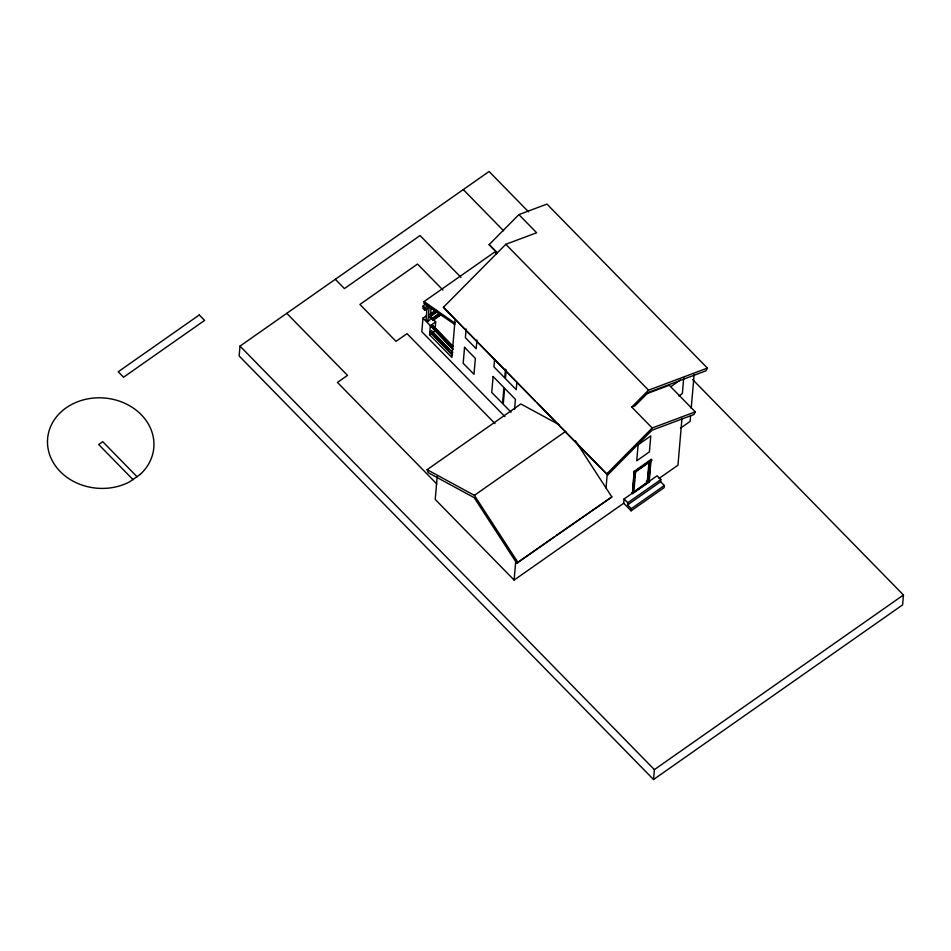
<?xml version="1.0" encoding="UTF-8"?>
<svg xmlns="http://www.w3.org/2000/svg" width="951" height="951" viewBox="0 0 951 951"><rect width="100%" height="100%" fill="white"/><g stroke="black" fill="none" stroke-linecap="round" stroke-linejoin="round"><path stroke-width="1.43" d="M528.542 211.823L489.087 171.489L240.009 346.116L239.165 355.995L653.539 779.511L902.606 604.884L903.45 595.005L692.637 379.532M424.776 310.24L424.99 307.732L427.891 305.699L426.036 303.809L423.136 305.842L422.922 308.35L424.776 310.24L429.127 307.197L427.914 321.319L430.09 319.798L431.172 307.09M496.648 253.786L494.437 252.229L424.063 301.574L423.908 303.357L454.685 324.362M426.191 315.898L422.981 318.157L421.816 331.697L504.898 416.609M425.953 304.784L426.036 303.809M427.035 308.124L426.06 319.429L427.914 321.319M455.089 319.619L451.844 357.481L429.579 334.716L430.351 325.682L422.981 318.157M452.379 355.21L430.149 331.947L431.599 330.936L452.854 352.666M430.672 325.931L452.89 349.195L430.672 325.931L432.123 324.909L453.377 346.639M448.765 349.029L431.599 330.936M452.319 346.105L432.123 324.909M430.161 316.291L435.689 321.937L434.916 330.972L429.579 334.716M437.187 476.641L435.237 499.453L514.111 580.074L623.701 503.245L624.07 498.978L657.117 475.797L660.826 479.589L660.648 481.717L664.345 485.497L664.167 487.637L631.107 510.818L623.701 503.245M454.316 324.612L454.84 322.579M466.121 328.998L465.384 337.688L476.189 348.732L476.926 340.042M494.556 359.633L493.938 366.872L504.743 377.916L505.492 369.226M506.182 369.939L505.433 378.629L516.238 389.672L516.869 382.433M514.55 409.453L515.418 399.313L504.612 388.27L503.245 404.199L511.103 412.235M514.111 580.074L515.822 560.115M606.025 488.006L607.273 473.42M631.107 510.818L631.286 508.678L627.589 504.898L627.767 502.758L624.07 498.978M633.675 471.839L651.09 459.392L651.708 460.022L634.293 472.469L633.675 471.839L634.353 471.898L632.534 493.094L634.067 471.339M649.509 481.693L649.069 480.968L649.509 481.693L632.486 493.64L632.225 492.784M632.486 493.64L632.046 492.915M633.865 487.542L634.483 480.279M634.733 477.378L635.541 471.886M633.794 492.214L635.577 471.577M648.974 462.174L647.262 482.24L649.676 461.984L647.928 482.3M649.01 479.684L649.735 471.209M649.973 468.379L650.722 459.654M649.069 480.968L632.023 493.165M649.2 481.42L651.09 459.392M683.733 377.595L682.378 393.524L678.919 395.949M681.974 418.333L677.956 465.194L659.114 478.412M653.539 779.511L654.383 769.632L240.009 346.116M690.616 415.575L690.105 421.436L680.452 428.2M691.234 408.252L694.123 374.563M497.242 252.93L489.135 244.633L518.889 214.605L546.968 204.096L707.425 368.096L705.999 370.795L648.332 392.394L634.959 405.887L631.749 407.087L652.208 427.998L695.276 411.866L669.266 385.274L645.8 394.071M695.276 411.866L693.85 414.553L652.006 430.232L607.677 474.977L443.404 307.304L505.813 244.3L536.637 232.757L518.889 214.605M631.749 407.087L648.523 390.16L707.425 368.096M606.56 474.062L652.208 427.998M429.804 314.365L435.891 310.109M432.194 313.164L434.631 311.464M429.828 316.481L437.127 311.369M429.781 316.98L437.08 311.869M431.718 318.68L439.017 313.568M431.683 319.191L438.982 314.068M438.494 315.756L440.931 314.056M432.955 319.952L441.466 313.973M432.919 320.451L441.43 314.484M430.351 325.682L435.689 321.937M430.625 326.431L432.075 325.42M430.114 332.458L431.552 331.435M575.391 440.8L611.85 496.957L516.738 563.194L474.192 497.658L428.176 472.671L427.118 469.687L520.851 403.961L559.176 424.764M427.118 469.687L474.394 495.352L565.738 431.314M671.061 386.486L680.286 380.02M634.353 471.898L651.019 460.213M651.708 460.022L634.317 472.219L633.699 471.589M634.269 472.778L650.936 461.092M516.738 563.194L553.993 537.077M556.394 535.389L611.85 496.957M632.51 493.379L649.533 481.444M627.767 502.758L660.826 479.589M627.589 504.898L660.648 481.717M631.286 508.678L664.345 485.497M654.383 769.632L903.45 595.005M424.063 301.574L454.471 322.829M489.135 244.633L497.349 252.8M443.404 307.304L535.389 401.096M463.268 189.582L503.566 230.772M505.813 244.3L648.523 390.16M651.066 459.642L651.685 460.284M460.973 277.371L420.057 235.551L344.417 288.593L335.323 279.297M646.335 481.301L647.726 482.716M442.976 290.067L417.525 264.057L359.93 304.451L396.032 341.35L407.016 333.658L494.984 423.564M634.317 492.119L633.485 491.893L633.948 492.368M537.458 403.2L607.677 474.977M423.136 305.842L424.99 307.732M430.149 331.947L452.426 354.711M286.774 313.331L347.495 375.383L337.45 382.421L436.806 483.976M137.158 476.867L102.744 441.692L98.69 444.533L133.104 479.708M474.394 495.352L518.105 562.683M464.552 347.341L463.185 363.27L473.99 374.314L475.357 358.384L464.552 347.341M493.105 376.513L491.738 392.442L502.544 403.486L503.911 387.556L493.105 376.513M638.097 444.83L636.742 460.76L649.414 451.868L650.781 435.938L638.097 444.83M140.237 474.394L129.669 481.812A53.292 45.244 4.9 0 1 47.99 448.111A53.292 45.244 4.9 0 1 116.343 400.181A53.292 45.244 4.9 0 1 140.237 474.394M199.282 314.947L118.245 371.77L123.559 377.214L204.596 320.392L199.282 314.947"/></g></svg>
